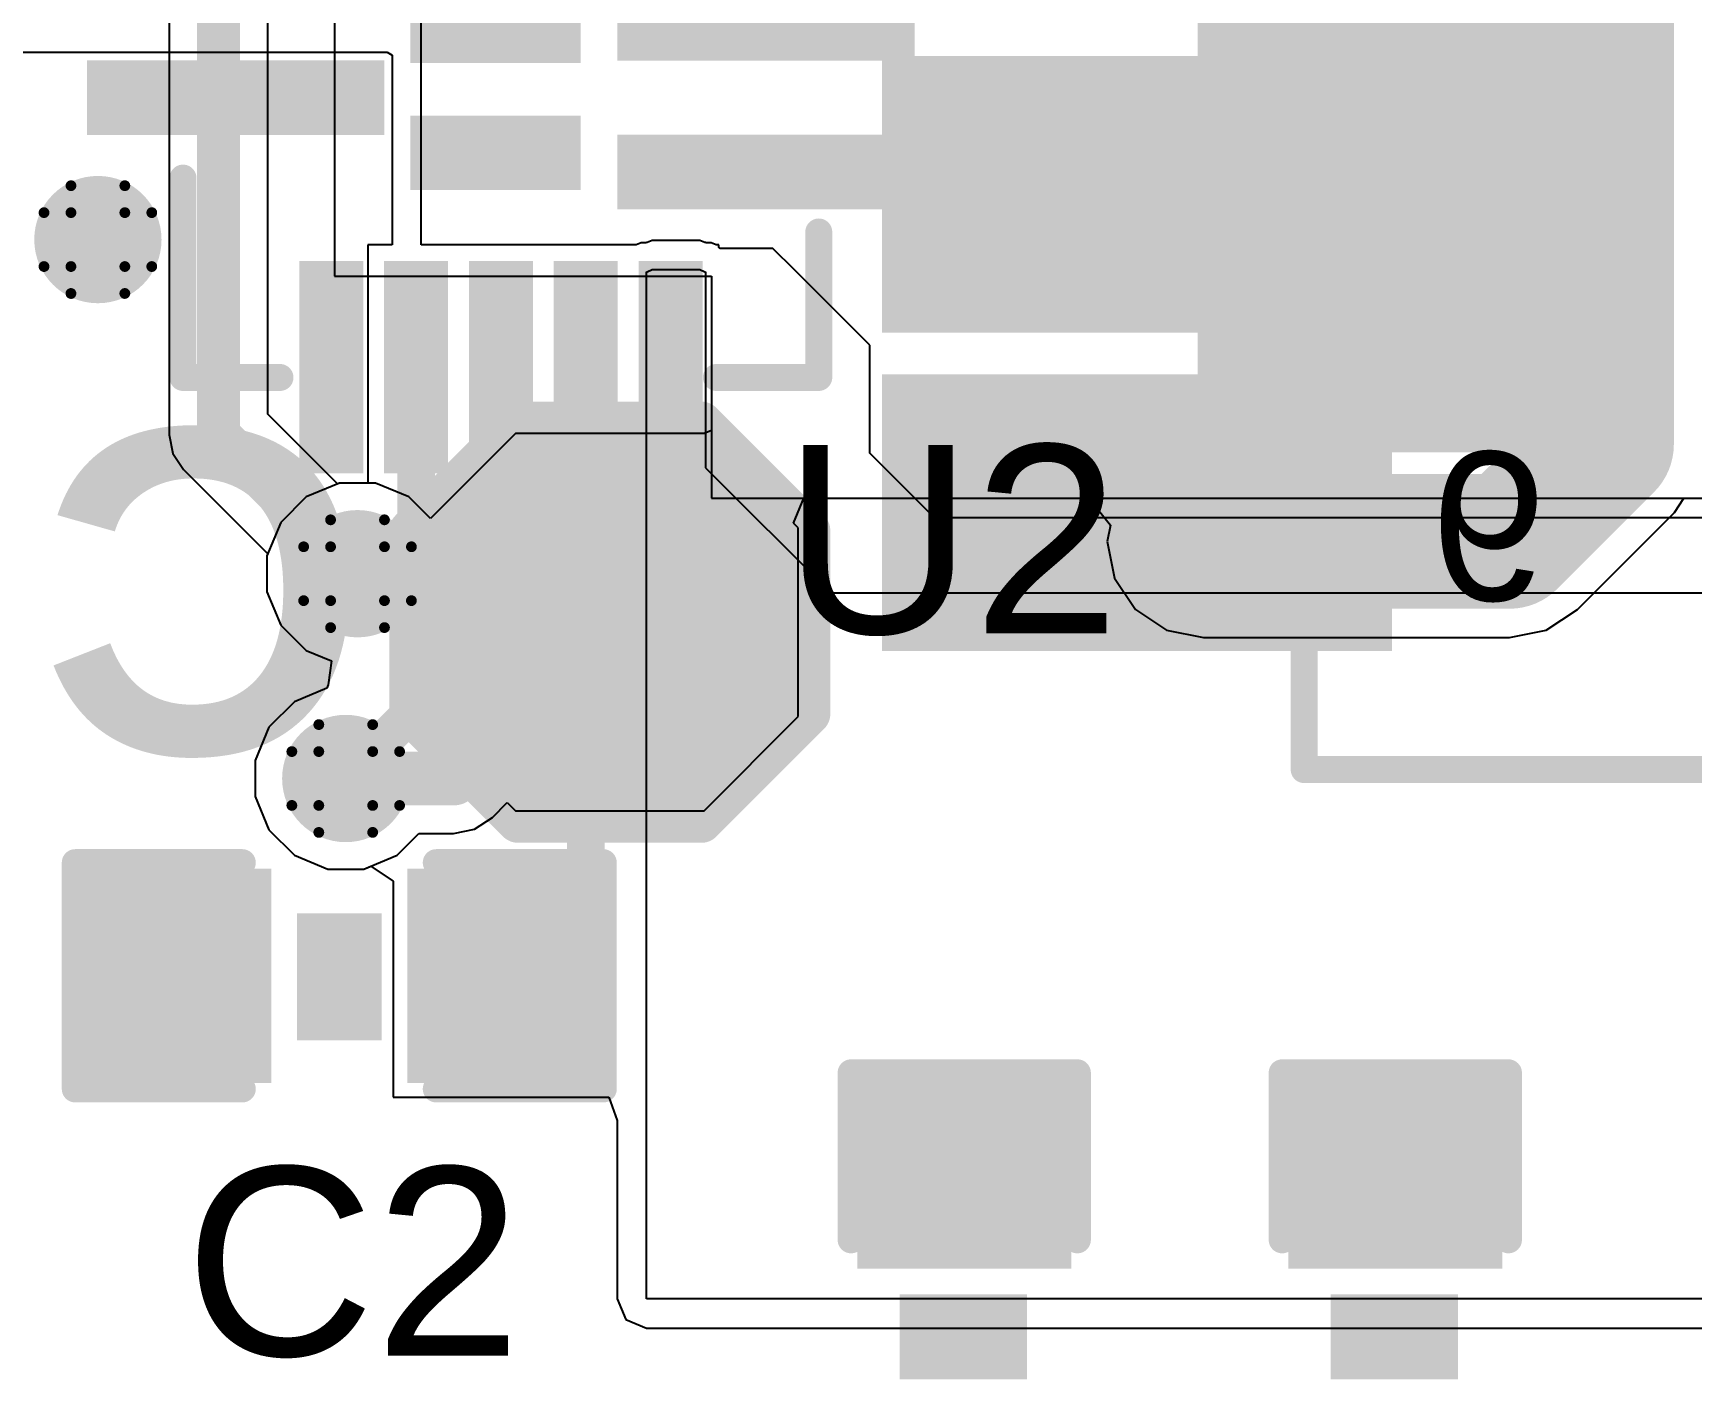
# Model space of a CAD drawing. Header units: inches. Extents: x -25 to 271, y -41 to 15.
# Drawn here: x -5.94 to 1.88, y -20.13 to -13.73 of the extents above; entities that cross this region are included whole.
import ezdxf

# ---------------------------------------------------------------- set-up
doc = ezdxf.new("R2010")
doc.units = ezdxf.units.IN
for name, color, linetype in [('Bottom Layer', 5, 'Continuous'), ('Bottom Overlay', 54, 'Continuous'), ('Bottom Paste', 16, 'Continuous'), ('Bottom Solder', 6, 'Continuous'), ('Drill Drawing', 1, 'Continuous'), ('Top Glue Points', 56, 'Continuous'), ('Top Layer', 1, 'Continuous'), ('Top Overlay', 2, 'Continuous'), ('Top Paste', 8, 'Continuous'), ('Top Solder', 216, 'Continuous'), ('Via Holes', 16, 'Continuous')]:
    doc.layers.add(name, color=color, linetype=linetype)
doc.styles.add('Arial', font='', dxfattribs={"height": 0.2})
doc.styles.add('Arial_Bold', font='', dxfattribs={"height": 0.2})
doc.styles.get('Arial').set_extended_font_data('Arial')
doc.styles.get('Arial_Bold').set_extended_font_data('Arial', bold=True)

# ---------------------------------------------------------------- blocks, each defined once
blk = doc.blocks.new('BL_R8812AF1_B_14')
at = {"layer": 'Bottom Layer'}
for points in [[(12.4000006, -2.10000215), (14.60000128, -2.10000215), (14.60000128, -3.20000249), (12.4000006, -3.20000249)], [(12.4000006, -3.60000169), (14.60000128, -3.60000169), (14.60000128, -4.700002029999999), (12.4000006, -4.700002029999999)]]:
    blk.add_hatch(color=5, dxfattribs=at).paths.add_polyline_path(points)
at = {"layer": 'Bottom Paste'}
for points in [[(12.4000006, -2.10000215), (14.60000128, -2.10000215), (14.60000128, -3.20000249), (12.4000006, -3.20000249)], [(12.4000006, -3.60000169), (14.60000128, -3.60000169), (14.60000128, -4.700002029999999), (12.4000006, -4.700002029999999)]]:
    blk.add_hatch(color=16, dxfattribs=at).paths.add_polyline_path(points)
at = {"layer": 'Bottom Solder'}
for points in [[(12.2984006, -1.99840215), (14.70160128, -1.99840215), (14.70160128, -3.30160249), (12.2984006, -3.30160249)], [(12.2984006, -3.49840169), (14.70160128, -3.49840169), (14.70160128, -4.80160203), (12.2984006, -4.80160203)]]:
    blk.add_hatch(color=6, dxfattribs=at).paths.add_polyline_path(points)
at = {"layer": 'Bottom Overlay', "style": 'Arial', "text_generation_flag": 2}
blk.add_text('9', height=0.7000011399999999, rotation=180, dxfattribs=at).set_placement((11.5698016, -2.2362033))
blk = doc.blocks.new('QFN_16_3X3__RT7291AGQUF_15')
at = {"layer": 'Top Layer'}
for points in [[(-0.0450469, 1.8999327), (-0.0450469, 0.5999353000000001), (-0.2950591, 0.5999353000000001), (-0.2950591, 1.8999327)], [(0.6549771, 1.8999327), (0.6549771, 0.5999353000000001), (0.4049649, 0.5999353000000001), (0.4049649, 1.8999327)], [(-1.8999581, 0.9000998), (-0.9999599, 0.9000998), (-0.9999599, 0.7001002), (-1.8999581, 0.7001002)], [(1.8999581, 0.7001002), (0.9999599, 0.7001002), (0.9999599, 0.9000998), (1.8999581, 0.9000998)], [(-1.8999581, 0.5000498), (-0.9999599, 0.5000498), (-0.9999599, 0.3000502), (-1.8999581, 0.3000502)], [(1.8999581, 0.3000502), (0.9999599, 0.3000501999999999), (0.9999599, 0.5000497999999999), (1.8999581, 0.5000498000000001)], [(-0.2851530999999999, -0.375412), (-0.2851531, 0.324612), (-0.0351409000000001, 0.324612), (-0.0351408999999999, -0.375412)], [(0.3147949, -0.375412), (0.3147948999999999, 0.324612), (0.5648070999999999, 0.324612), (0.5648071, -0.375412)], [(-1.8999581, 0.0999998), (-0.9999599, 0.0999998), (-0.9999599, -0.0999998), (-1.8999581, -0.0999998)], [(1.8999581, -0.0999997999999999), (0.9999599, -0.0999998000000001), (0.9999599, 0.0999997999999999), (1.8999581, 0.0999998000000001)], [(-1.8999581, -0.3000502), (-0.9999599, -0.3000502), (-0.9999599, -0.5000498), (-1.8999581, -0.5000498)], [(1.8999581, -0.5000497999999999), (0.9999599, -0.5000498000000001), (0.9999599, -0.3000502), (1.8999581, -0.3000501999999999)], [(-0.6450710999999999, -1.8999327), (-0.6450711000000001, -0.5999353000000001), (-0.3950589000000002, -0.5999353000000001), (-0.3950588999999998, -1.8999327)], [(0.0549529000000001, -1.8999327), (0.0549528999999999, -0.5999353000000001), (0.3049650999999999, -0.5999353000000001), (0.3049651000000001, -1.8999327)], [(-1.8999581, -0.6998462), (-0.9999599, -0.6998462), (-0.9999599, -0.8998457999999999), (-1.8999581, -0.8998457999999999)], [(1.8999581, -0.8998457999999999), (0.9999599, -0.8998457999999999), (0.9999599, -0.6998462), (1.8999581, -0.6998462)]]:
    blk.add_hatch(color=1, dxfattribs=at).paths.add_polyline_path(points)
at = {"layer": 'Top Paste'}
for points in [[(-0.0450469, 1.8999327), (-0.0450469, 0.5999353000000001), (-0.2950591, 0.5999353000000001), (-0.2950591, 1.8999327)], [(0.6549771, 1.8999327), (0.6549771, 0.5999353000000001), (0.4049649, 0.5999353000000001), (0.4049649, 1.8999327)], [(-1.8999581, 0.9000998), (-0.9999599, 0.9000998), (-0.9999599, 0.7001002), (-1.8999581, 0.7001002)], [(1.8999581, 0.7001002), (0.9999599, 0.7001002), (0.9999599, 0.9000998), (1.8999581, 0.9000998)], [(-1.8999581, 0.5000498), (-0.9999599, 0.5000498), (-0.9999599, 0.3000502), (-1.8999581, 0.3000502)], [(1.8999581, 0.3000502), (0.9999599, 0.3000501999999999), (0.9999599, 0.5000497999999999), (1.8999581, 0.5000498000000001)], [(-0.2851530999999999, -0.375412), (-0.2851531, 0.324612), (-0.0351409000000001, 0.324612), (-0.0351408999999999, -0.375412)], [(0.3147949, -0.375412), (0.3147948999999999, 0.324612), (0.5648070999999999, 0.324612), (0.5648071, -0.375412)], [(-1.8999581, 0.0999998), (-0.9999599, 0.0999998), (-0.9999599, -0.0999998), (-1.8999581, -0.0999998)], [(1.8999581, -0.0999997999999999), (0.9999599, -0.0999998000000001), (0.9999599, 0.0999997999999999), (1.8999581, 0.0999998000000001)], [(-1.8999581, -0.3000502), (-0.9999599, -0.3000502), (-0.9999599, -0.5000498), (-1.8999581, -0.5000498)], [(1.8999581, -0.5000497999999999), (0.9999599, -0.5000498000000001), (0.9999599, -0.3000502), (1.8999581, -0.3000501999999999)], [(-0.6450710999999999, -1.8999327), (-0.6450711000000001, -0.5999353000000001), (-0.3950589000000002, -0.5999353000000001), (-0.3950588999999998, -1.8999327)], [(0.0549529000000001, -1.8999327), (0.0549528999999999, -0.5999353000000001), (0.3049650999999999, -0.5999353000000001), (0.3049651000000001, -1.8999327)], [(-1.8999581, -0.6998462), (-0.9999599, -0.6998462), (-0.9999599, -0.8998457999999999), (-1.8999581, -0.8998457999999999)], [(1.8999581, -0.8998457999999999), (0.9999599, -0.8998457999999999), (0.9999599, -0.6998462), (1.8999581, -0.6998462)]]:
    blk.add_hatch(color=8, dxfattribs=at).paths.add_polyline_path(points)
at = {"layer": 'Top Solder'}
for points in [[(0.0057531, 1.9507327), (0.0057531, 0.5491353), (-0.3458591, 0.5491353), (-0.3458591, 1.9507327)], [(0.7057770999999999, 1.9507327), (0.7057770999999999, 0.5491353), (0.3541648999999999, 0.5491353), (0.3541648999999999, 1.9507327)], [(-1.9507581, 0.9508997999999999), (-0.9491599, 0.9508997999999999), (-0.9491599, 0.6493001999999999), (-1.9507581, 0.6493001999999999)], [(1.9507581, 0.6493002), (0.9491599, 0.6493001999999999), (0.9491599, 0.9508997999999999), (1.9507581, 0.9508997999999999)], [(-1.9507581, 0.5508498000000001), (-0.9491599, 0.5508498000000001), (-0.9491599, 0.2492502), (-1.9507581, 0.2492502)], [(1.9507581, 0.2492502), (0.9491599, 0.2492501999999999), (0.9491599, 0.5508498), (1.9507581, 0.5508498000000001)], [(-0.3359530999999999, -0.426212), (-0.3359531000000001, 0.375412), (0.0156590999999999, 0.375412), (0.0156591000000001, -0.426212)], [(0.2639949000000001, -0.426212), (0.2639948999999999, 0.375412), (0.6156070999999999, 0.375412), (0.6156071000000001, -0.426212)], [(-1.9507581, 0.1507998), (-0.9491599, 0.1507998), (-0.9491599, -0.1507998), (-1.9507581, -0.1507998)], [(1.9507581, -0.1507997999999999), (0.9491599, -0.1507998), (0.9491599, 0.1507997999999999), (1.9507581, 0.1507998)], [(-1.9507581, -0.2492502), (-0.9491599, -0.2492502), (-0.9491599, -0.5508498000000001), (-1.9507581, -0.5508498000000001)], [(1.9507581, -0.5508498), (0.9491599, -0.5508498000000001), (0.9491599, -0.2492502), (1.9507581, -0.2492501999999999)], [(-0.6958710999999999, -1.9507327), (-0.6958711000000001, -0.5491353), (-0.3442589000000001, -0.5491353), (-0.3442588999999998, -1.9507327)], [(0.0041529000000001, -1.9507327), (0.0041528999999999, -0.5491353), (0.3557650999999998, -0.5491353), (0.3557651000000001, -1.9507327)], [(-1.9507581, -0.6490461999999999), (-0.9491599, -0.6490461999999999), (-0.9491599, -0.9506458), (-1.9507581, -0.9506458)], [(1.9507581, -0.9506458), (0.9491599, -0.9506458), (0.9491599, -0.6490462), (1.9507581, -0.6490461999999999)]]:
    blk.add_hatch(color=216, dxfattribs=at).paths.add_polyline_path(points)
at = {"layer": 'Top Overlay', "const_width": 0.127}
for points in [[(-1.498727, 1.0414), (-1.498727, 1.4986)], [(-0.533527, 1.4986), (-1.498727, 1.4986)], [(1.498473, 1.4986), (0.812673, 1.4986)], [(1.498473, 1.016), (1.498473, 1.4986)], [(-1.498727, -1.4732), (-1.498727, -1.0414)], [(1.498473, -1.4986), (1.498473, -1.0414)], [(-1.473327, -1.4986), (-1.498727, -1.4732)], [(-0.8383269999999999, -1.4986), (-1.473327, -1.4986)], [(1.498473, -1.4986), (0.558673, -1.4986)]]:
    blk.add_lwpolyline(points, dxfattribs=at)
at = {"layer": 'Top Overlay'}
for points, const_width in [([(-1.530477, 1.4986, 1), (-1.466977, 1.4986, 1)], 0.0635), ([(-1.530477, 1.4986, 1), (-1.466977, 1.4986, 1)], 0.0635), ([(-0.565277, 1.4986, 1), (-0.501777, 1.4986, 1)], 0.0635), ([(0.780923, 1.4986, 1), (0.8444229999999999, 1.4986, 1)], 0.0635), ([(1.466723, 1.4986, 1), (1.530223, 1.4986, 1)], 0.0635), ([(1.466723, 1.4986, 1), (1.530223, 1.4986, 1)], 0.0635), ([(-1.530477, 1.0414, 1), (-1.466977, 1.0414, 1)], 0.0635), ([(1.466723, 1.016, 1), (1.530223, 1.016, 1)], 0.0635), ([(-1.530477, -1.0414, 1), (-1.466977, -1.0414, 1)], 0.0635), ([(1.466723, -1.0414, 1), (1.530223, -1.0414, 1)], 0.0635), ([(-1.530477, -1.4732, 1), (-1.466977, -1.4732, 1)], 0.0635), ([(-1.530477, -1.4732, 1), (-1.466977, -1.4732, 1)], 0.0635), ([(-1.505077, -1.4986, 1), (-1.441577, -1.4986, 1)], 0.0635), ([(-1.505077, -1.4986, 1), (-1.441577, -1.4986, 1)], 0.0635), ([(-0.870077, -1.4986, 1), (-0.8065769999999999, -1.4986, 1)], 0.0635), ([(0.5269229999999999, -1.4986, 1), (0.5904229999999999, -1.4986, 1)], 0.0635), ([(1.466723, -1.4986, 1), (1.530223, -1.4986, 1)], 0.0635), ([(1.466723, -1.4986, 1), (1.530223, -1.4986, 1)], 0.0635), ([(-0.86696296, -1.7729327, 1), (-0.98055684, -1.7729327, 1)], 0.254), ([(-1.04405684, -1.7729327, 1), (-0.91705684, -1.7729327, 1)], 0.127), ([(-0.9304629600000001, -1.7729327, 1), (-0.80346296, -1.7729327, 1)], 0.127)]:
    blk.add_lwpolyline(points, format="xyb", close=True, dxfattribs=dict(at, const_width=const_width))
blk = doc.blocks.new('HA72L_06301R5LFTR_16')
at = {"layer": 'Top Layer'}
blk.add_hatch(color=1, dxfattribs=at).paths.add_polyline_path([(-3.69999768, 1.75000031), (-1.84999884, 1.75000031), (-1.84999884, -1.75000031), (-3.69999768, -1.75000031)])
at = {"layer": 'Top Paste'}
blk.add_hatch(color=8, dxfattribs=at).paths.add_polyline_path([(-3.69999768, 1.75000031), (-1.84999884, 1.75000031), (-1.84999884, -1.75000031), (-3.69999768, -1.75000031)])
at = {"layer": 'Top Solder'}
blk.add_hatch(color=216, dxfattribs=at).paths.add_polyline_path([(-3.80159768, 1.85160031), (-1.74839884, 1.85160031), (-1.74839884, -1.85160031), (-3.80159768, -1.85160031)])
at = {"layer": 'Top Overlay', "const_width": 0.127}
for points in [[(-3.300001019999999, -3.34680052), (-3.300001019999999, -2.08479898)], [(-3.300001019999999, -3.34680052), (3.30000356, -3.34680052)]]:
    blk.add_lwpolyline(points, dxfattribs=at)
at = {"layer": 'Top Overlay', "const_width": 0.0635}
for points in [[(-3.33175102, -2.08479898, 1), (-3.26825102, -2.08479898, 1)], [(-3.33175102, -3.34680052, 1), (-3.26825102, -3.34680052, 1)], [(-3.33175102, -3.34680052, 1), (-3.26825102, -3.34680052, 1)]]:
    blk.add_lwpolyline(points, format="xyb", close=True, dxfattribs=at)
blk = doc.blocks.new('CAP_0603_23')
at = {"layer": 'Top Layer'}
for points in [[(-0.3809999999999999, 0.4445), (-0.3810000000000001, -0.4445), (-1.143, -0.4445), (-1.143, 0.4445)], [(1.143, 0.4445), (1.143, -0.4445), (0.3809999999999999, -0.4445), (0.3810000000000001, 0.4445)]]:
    blk.add_hatch(color=1, dxfattribs=at).paths.add_polyline_path(points)
at = {"layer": 'Top Paste'}
for points in [[(-0.3809999999999999, 0.4445), (-0.3810000000000001, -0.4445), (-1.143, -0.4445), (-1.143, 0.4445)], [(1.143, 0.4445), (1.143, -0.4445), (0.3809999999999999, -0.4445), (0.3810000000000001, 0.4445)]]:
    blk.add_hatch(color=8, dxfattribs=at).paths.add_polyline_path(points)
at = {"layer": 'Top Solder'}
for points in [[(-0.3210001199999999, 0.5044998799999999), (-0.3210001200000001, -0.50449988), (-1.20299988, -0.5044998799999999), (-1.20299988, 0.50449988)], [(1.20299988, 0.5044998799999999), (1.20299988, -0.50449988), (0.3210001199999999, -0.5044998799999999), (0.3210001200000001, 0.50449988)]]:
    blk.add_hatch(color=216, dxfattribs=at).paths.add_polyline_path(points)
at = {"layer": 'Top Overlay', "const_width": 0.127}
for points in [[(-1.2446, 0.5334), (-0.4571999999999999, 0.5334)], [(-1.2446, -0.5334), (-1.2446, 0.5334)], [(0.4571999999999999, 0.5334), (1.2446, 0.5334)], [(1.2446, -0.5334), (1.2446, 0.5334)], [(-1.2446, -0.5334), (-0.4571999999999999, -0.5334)], [(0.4571999999999999, -0.5334), (1.2446, -0.5334)]]:
    blk.add_lwpolyline(points, dxfattribs=at)
at = {"layer": 'Top Overlay', "const_width": 0.0635}
for points in [[(-1.27635, 0.5334, 1), (-1.21285, 0.5334, 1)], [(-1.27635, 0.5334, 1), (-1.21285, 0.5334, 1)], [(-0.4889499999999999, 0.5334, 1), (-0.42545, 0.5334, 1)], [(0.42545, 0.5334, 1), (0.4889499999999999, 0.5334, 1)], [(1.21285, 0.5334, 1), (1.27635, 0.5334, 1)], [(1.21285, 0.5334, 1), (1.27635, 0.5334, 1)], [(-1.27635, -0.5334, 1), (-1.21285, -0.5334, 1)], [(-1.27635, -0.5334, 1), (-1.21285, -0.5334, 1)], [(-0.4889499999999999, -0.5334, 1), (-0.42545, -0.5334, 1)], [(0.42545, -0.5334, 1), (0.4889499999999999, -0.5334, 1)], [(1.21285, -0.5334, 1), (1.27635, -0.5334, 1)], [(1.21285, -0.5334, 1), (1.27635, -0.5334, 1)]]:
    blk.add_lwpolyline(points, format="xyb", close=True, dxfattribs=at)
blk = doc.blocks.new('CAP_0603_31')
at = {"layer": 'Top Layer'}
for points in [[(-0.3809999999999999, 0.4445), (-0.3809999999999999, -0.4445), (-1.143, -0.4445), (-1.143, 0.4445)], [(1.143, 0.4445), (1.143, -0.4445), (0.3809999999999999, -0.4445), (0.3809999999999999, 0.4445)]]:
    blk.add_hatch(color=1, dxfattribs=at).paths.add_polyline_path(points)
at = {"layer": 'Top Paste'}
for points in [[(-0.3809999999999999, 0.4445), (-0.3809999999999999, -0.4445), (-1.143, -0.4445), (-1.143, 0.4445)], [(1.143, 0.4445), (1.143, -0.4445), (0.3809999999999999, -0.4445), (0.3809999999999999, 0.4445)]]:
    blk.add_hatch(color=8, dxfattribs=at).paths.add_polyline_path(points)
at = {"layer": 'Top Solder'}
for points in [[(-0.3210001199999999, 0.50449988), (-0.3210001199999999, -0.50449988), (-1.20299988, -0.50449988), (-1.20299988, 0.50449988)], [(1.20299988, 0.50449988), (1.20299988, -0.50449988), (0.3210001199999999, -0.50449988), (0.3210001199999999, 0.50449988)]]:
    blk.add_hatch(color=216, dxfattribs=at).paths.add_polyline_path(points)
at = {"layer": 'Top Overlay', "const_width": 0.127}
for points in [[(-1.2446, 0.5334), (-0.4571999999999999, 0.5334)], [(-1.2446, 0.5334), (-1.2446, -0.5334)], [(0.4571999999999999, 0.5334), (1.2446, 0.5334)], [(1.2446, 0.5334), (1.2446, -0.5334)], [(-1.2446, -0.5334), (-0.4571999999999999, -0.5334)], [(0.4571999999999999, -0.5334), (1.2446, -0.5334)]]:
    blk.add_lwpolyline(points, dxfattribs=at)
at = {"layer": 'Top Overlay', "const_width": 0.0635}
for points in [[(-1.27635, 0.5334, 1), (-1.21285, 0.5334, 1)], [(-1.27635, 0.5334, 1), (-1.21285, 0.5334, 1)], [(-0.4889499999999999, 0.5334, 1), (-0.42545, 0.5334, 1)], [(0.42545, 0.5334, 1), (0.4889499999999999, 0.5334, 1)], [(1.21285, 0.5334, 1), (1.27635, 0.5334, 1)], [(1.21285, 0.5334, 1), (1.27635, 0.5334, 1)], [(-1.27635, -0.5334, 1), (-1.21285, -0.5334, 1)], [(-1.27635, -0.5334, 1), (-1.21285, -0.5334, 1)], [(-0.4889499999999999, -0.5334, 1), (-0.42545, -0.5334, 1)], [(0.42545, -0.5334, 1), (0.4889499999999999, -0.5334, 1)], [(1.21285, -0.5334, 1), (1.27635, -0.5334, 1)], [(1.21285, -0.5334, 1), (1.27635, -0.5334, 1)]]:
    blk.add_lwpolyline(points, format="xyb", close=True, dxfattribs=at)
blk = doc.blocks.new('CAP_0603_32')
at = {"layer": 'Top Layer'}
for points in [[(-0.3809999999999999, 0.4445), (-0.3809999999999999, -0.4445), (-1.143, -0.4445), (-1.143, 0.4445)], [(1.143, 0.4445), (1.143, -0.4445), (0.3809999999999999, -0.4445), (0.3809999999999999, 0.4445)]]:
    blk.add_hatch(color=1, dxfattribs=at).paths.add_polyline_path(points)
at = {"layer": 'Top Paste'}
for points in [[(-0.3809999999999999, 0.4445), (-0.3809999999999999, -0.4445), (-1.143, -0.4445), (-1.143, 0.4445)], [(1.143, 0.4445), (1.143, -0.4445), (0.3809999999999999, -0.4445), (0.3809999999999999, 0.4445)]]:
    blk.add_hatch(color=8, dxfattribs=at).paths.add_polyline_path(points)
at = {"layer": 'Top Solder'}
for points in [[(-0.3210001199999999, 0.50449988), (-0.3210001199999999, -0.50449988), (-1.20299988, -0.50449988), (-1.20299988, 0.50449988)], [(1.20299988, 0.50449988), (1.20299988, -0.50449988), (0.3210001199999999, -0.50449988), (0.3210001199999999, 0.50449988)]]:
    blk.add_hatch(color=216, dxfattribs=at).paths.add_polyline_path(points)
at = {"layer": 'Top Overlay', "const_width": 0.127}
for points in [[(-1.2446, 0.5334), (-0.4571999999999999, 0.5334)], [(-1.2446, 0.5334), (-1.2446, -0.5334)], [(0.4571999999999999, 0.5334), (1.2446, 0.5334)], [(1.2446, 0.5334), (1.2446, -0.5334)], [(-1.2446, -0.5334), (-0.4571999999999999, -0.5334)], [(0.4571999999999999, -0.5334), (1.2446, -0.5334)]]:
    blk.add_lwpolyline(points, dxfattribs=at)
at = {"layer": 'Top Overlay', "const_width": 0.0635}
for points in [[(-1.27635, 0.5334, 1), (-1.21285, 0.5334, 1)], [(-1.27635, 0.5334, 1), (-1.21285, 0.5334, 1)], [(-0.4889499999999999, 0.5334, 1), (-0.42545, 0.5334, 1)], [(0.42545, 0.5334, 1), (0.4889499999999999, 0.5334, 1)], [(1.21285, 0.5334, 1), (1.27635, 0.5334, 1)], [(1.21285, 0.5334, 1), (1.27635, 0.5334, 1)], [(-1.27635, -0.5334, 1), (-1.21285, -0.5334, 1)], [(-1.27635, -0.5334, 1), (-1.21285, -0.5334, 1)], [(-0.4889499999999999, -0.5334, 1), (-0.42545, -0.5334, 1)], [(0.42545, -0.5334, 1), (0.4889499999999999, -0.5334, 1)], [(1.21285, -0.5334, 1), (1.27635, -0.5334, 1)], [(1.21285, -0.5334, 1), (1.27635, -0.5334, 1)]]:
    blk.add_lwpolyline(points, format="xyb", close=True, dxfattribs=at)
blk = doc.blocks.new('TEST_POINT_B_71')
at = {"layer": 'Bottom Layer'}
blk.add_hatch(color=5, dxfattribs=at).paths.add_polyline_path([(0.3809999999999999, 0.7619999999999999), (-0.3809999999999999, 0.7619999999999999), (-0.7619999999999999, 0.3809999999999999), (-0.7619999999999999, -0.3809999999999999), (-0.3809999999999999, -0.7619999999999999), (0.3809999999999999, -0.7619999999999999), (0.7619999999999999, -0.3809999999999999), (0.7619999999999999, 0.3809999999999999)])
at = {"layer": 'Bottom Paste'}
blk.add_hatch(color=16, dxfattribs=at).paths.add_polyline_path([(0.3809999999999999, 0.7619999999999999), (-0.3809999999999999, 0.7619999999999999), (-0.7619999999999999, 0.3809999999999999), (-0.7619999999999999, -0.3809999999999999), (-0.3809999999999999, -0.7619999999999999), (0.3809999999999999, -0.7619999999999999), (0.7619999999999999, -0.3809999999999999), (0.7619999999999999, 0.3809999999999999)])
at = {"layer": 'Bottom Solder'}
blk.add_hatch(color=6, dxfattribs=at).paths.add_polyline_path([(0.4318, 0.8636), (-0.4318, 0.8636), (-0.8636, 0.4318), (-0.8636, -0.4318), (-0.4318, -0.8636), (0.4318, -0.8636), (0.8636, -0.4318), (0.8636, 0.4318)])
at = {"layer": 'Bottom Overlay', "const_width": 0.1999996}
for points in [[(-0.4318, 0.9397999999999999), (-0.9397999999999999, 0.4318)], [(0.4318, 0.9397999999999999), (-0.4318, 0.9397999999999999)], [(0.9397999999999999, 0.4318), (0.4318, 0.9397999999999999)], [(-0.9397999999999999, 0.4318), (-0.9397999999999999, -0.4318)], [(0.9397999999999999, 0.4318), (0.9397999999999999, -0.4318)], [(-0.4318, -0.9397999999999999), (-0.9397999999999999, -0.4318)], [(0.9397999999999999, -0.4318), (0.4318, -0.9397999999999999)], [(0.4318, -0.9397999999999999), (-0.4318, -0.9397999999999999)]]:
    blk.add_lwpolyline(points, dxfattribs=at)
at = {"layer": 'Bottom Overlay', "const_width": 0.0999998}
for points in [[(-0.4817998999999999, 0.9397999999999999, 1), (-0.3818001, 0.9397999999999999, 1)], [(-0.4817998999999999, 0.9397999999999999, 1), (-0.3818001, 0.9397999999999999, 1)], [(0.3818001, 0.9397999999999999, 1), (0.4817998999999999, 0.9397999999999999, 1)], [(0.3818001, 0.9397999999999999, 1), (0.4817998999999999, 0.9397999999999999, 1)], [(-0.9897999000000001, 0.4318, 1), (-0.8898001, 0.4318, 1)], [(-0.9897999000000001, 0.4318, 1), (-0.8898001, 0.4318, 1)], [(0.8898001, 0.4318, 1), (0.9897999000000001, 0.4318, 1)], [(0.8898001, 0.4318, 1), (0.9897999000000001, 0.4318, 1)], [(-0.9897999000000001, -0.4318, 1), (-0.8898001, -0.4318, 1)], [(-0.9897999000000001, -0.4318, 1), (-0.8898001, -0.4318, 1)], [(0.8898001, -0.4318, 1), (0.9897999000000001, -0.4318, 1)], [(0.8898001, -0.4318, 1), (0.9897999000000001, -0.4318, 1)], [(-0.4817998999999999, -0.9397999999999999, 1), (-0.3818001, -0.9397999999999999, 1)], [(-0.4817998999999999, -0.9397999999999999, 1), (-0.3818001, -0.9397999999999999, 1)], [(0.3818001, -0.9397999999999999, 1), (0.4817998999999999, -0.9397999999999999, 1)], [(0.3818001, -0.9397999999999999, 1), (0.4817998999999999, -0.9397999999999999, 1)]]:
    blk.add_lwpolyline(points, format="xyb", close=True, dxfattribs=at)

msp = doc.modelspace()

# ---------------------------------------------------------------- hatches: boundary and pattern name
at = {"layer": 'Bottom Layer'}
h = msp.add_hatch(color=5, dxfattribs=at)
edge = h.paths.add_edge_path()
edge.add_arc((-5.6388, -14.7066), 0.2999994, 0, 360)
h = msp.add_hatch(color=5, dxfattribs=at)
edge = h.paths.add_edge_path()
edge.add_arc((-4.4147994, -16.2814), 0.2999994, 0, 360)
h = msp.add_hatch(color=5, dxfattribs=at)
edge = h.paths.add_edge_path()
edge.add_arc((-4.4704, -17.2466), 0.2999994, 0, 360)
at = {"layer": 'Top Glue Points'}
for points in [[(-4.300982, -17.881346), (-4.700778, -17.881346), (-4.700778, -18.481294), (-4.300982, -18.481294)], [(-1.2594082, -20.078192), (-1.2594082, -19.678396), (-1.8593562, -19.678396), (-1.8593562, -20.078192)], [(0.7726679999999999, -20.078192), (0.7726679999999999, -19.678396), (0.17272, -19.678396), (0.17272, -20.078192)]]:
    msp.add_hatch(color=56, dxfattribs=at).paths.add_polyline_path(points)
at = {"layer": 'Top Layer'}
h = msp.add_hatch(color=1, dxfattribs=at)
edge = h.paths.add_edge_path()
edge.add_arc((-5.6388, -14.7066), 0.2999994, 0, 360)
h = msp.add_hatch(color=1, dxfattribs=at)
edge = h.paths.add_edge_path()
edge.add_arc((-4.4147994, -16.2814), 0.2999994, 0, 360)
h = msp.add_hatch(color=1, dxfattribs=at)
edge = h.paths.add_edge_path()
edge.add_arc((-4.4704, -17.2466), 0.2999994, 0, 360)
at = {"layer": 'Via Holes'}
h = msp.add_hatch(color=7, dxfattribs=at)
edge = h.paths.add_edge_path()
edge.add_arc((-5.6388, -14.7066), 0.1499997, 0, 360)
h = msp.add_hatch(color=7, dxfattribs=at)
edge = h.paths.add_edge_path()
edge.add_arc((-4.4147994, -16.2814), 0.1499997, 0, 360)
h = msp.add_hatch(color=7, dxfattribs=at)
edge = h.paths.add_edge_path()
edge.add_arc((-4.4704, -17.2466), 0.1499997, 0, 360)

# ---------------------------------------------------------------- linework, layer by layer
at = {"layer": 'Bottom Layer'}
for p, q in [((-5.30317202, -10.906633), (-5.30317202, -15.6261054)), ((-4.83701598, -15.52956254), (-4.83701598, -10.906633)), ((-4.524113379999999, -12.97395424), (-4.524113379999999, -14.87895424)), ((-4.524113379999999, -12.97395424), (-4.524113379999999, -14.87895424)), ((-4.524113379999999, -14.87895424), (-2.74611338, -14.87895424)), ((-4.524113379999999, -14.87895424), (-2.74611338, -14.87895424)), ((-2.74611338, -14.87895424), (-2.74611338, -15.9258)), ((-2.74611338, -14.87895424), (-2.74611338, -15.60642294)), ((-4.50853302, -15.8580455), (-4.83701598, -15.52956254)), ((-5.30317202, -15.6261054), (-5.285430119999999, -15.71530004)), ((-3.6703, -15.621), (-4.070817359999999, -16.02151736)), ((-2.78130254, -15.621), (-3.6703, -15.621)), ((-2.74611338, -15.60642294), (-2.78130254, -15.621)), ((-5.285430119999999, -15.71530004), (-5.234904439999999, -15.79091584)), ((-5.234904439999999, -15.79091584), (-4.8381539, -16.18766638)), ((-4.49973446, -15.8544006), (-4.50853302, -15.8580455)), ((-4.32986434, -15.8544006), (-4.49973446, -15.8544006)), ((-4.17292536, -15.91940936), (-4.32986434, -15.8544006)), ((-4.070817359999999, -16.02151736), (-4.17292536, -15.91940936)), ((-2.74611338, -15.9258), (4.495799999999999, -15.9258)), ((-2.35916724, -16.04313276), (-2.31056434, -15.9258)), ((-2.31056434, -15.9258), (-0.9672345399999999, -15.9258)), ((-0.9672345399999999, -15.9258), (-0.8653500599999999, -16.05280254)), ((1.79366672, -15.99226672), (1.83807862, -15.9258)), ((1.83807862, -15.9258), (4.495799999999999, -15.9258)), ((1.33646672, -16.44946672), (1.7936591, -15.9922718)), ((1.7936591, -15.9922718), (1.79366672, -15.99226672)), ((-2.3368, -16.0655), (-2.35916724, -16.04313276)), ((-2.3368, -16.9545), (-2.3368, -16.0655)), ((-0.8653500599999999, -16.05280254), (-0.8805062399999999, -16.129)), ((-0.8805062399999999, -16.129), (-0.84600796, -16.30243374)), ((-4.8381539, -16.18766638), (-4.8417988, -16.19646494)), ((-4.8417988, -16.19646494), (-4.8417988, -16.36633506)), ((-0.84600796, -16.30243374), (-0.7477658399999999, -16.44946672)), ((-4.8417988, -16.36633506), (-4.77679004, -16.52327404)), ((-0.7477658399999999, -16.44946672), (-0.6007328599999999, -16.54770884)), ((1.18943628, -16.54770884), (1.33646672, -16.44946672)), ((-4.77679004, -16.52327404), (-4.65667344, -16.64339064)), ((-0.6007328599999999, -16.54770884), (-0.4272991199999999, -16.58220712)), ((1.016, -16.58220712), (1.18943628, -16.54770884)), ((-4.65667344, -16.64339064), (-4.5378751, -16.6926006)), ((-0.4272991199999999, -16.58220712), (1.016, -16.58220712)), ((-4.5378751, -16.6926006), (-4.553437679999999, -16.80578046)), ((-4.553437679999999, -16.80578046), (-4.5592365, -16.82121604)), ((-4.71227404, -16.88460936), (-4.83239064, -17.00472596)), ((-4.5592365, -16.82121604), (-4.71227404, -16.88460936)), ((-2.7813, -17.399), (-2.3368, -16.9545)), ((-4.83239064, -17.00472596), (-4.8973994, -17.16166494)), ((-4.8973994, -17.16166494), (-4.8973994, -17.33153506)), ((-4.8973994, -17.33153506), (-4.83239064, -17.48847404)), ((-3.86329936, -17.48586292), (-3.77928124, -17.42972384)), ((-3.77928124, -17.42972384), (-3.7094287, -17.3598713)), ((-3.7094287, -17.3598713), (-3.6703, -17.399)), ((-3.6703, -17.399), (-2.7813, -17.399)), ((-4.83239064, -17.48847404), (-4.71227404, -17.60859064)), ((-4.22852596, -17.60859064), (-4.12551118, -17.50557586)), ((-4.12551118, -17.50557586), (-3.96240508, -17.50557586)), ((-3.96240508, -17.50557586), (-3.86329936, -17.48586292)), ((-4.71227404, -17.60859064), (-4.55533506, -17.6735994)), ((-4.38546494, -17.6735994), (-4.22852596, -17.60859064)), ((-4.55533506, -17.6735994), (-4.38546494, -17.6735994))]:
    msp.add_line(p, q, dxfattribs=at)
for points, const_width in [([(-5.070094, -15.6261054), (-5.070094, -10.55800022)], 0.2032), ([(1.4732, -15.6718), (1.4732, -13.36557398)], 0.635), ([(1.016, -16.129), (1.4732, -15.6718)], 0.635), ([(-5.070094, -15.6261054), (-4.4147994, -16.2814)], 0.2032), ([(-0.4272991199999999, -16.129), (1.016, -16.129)], 0.635), ([(-3.96240508, -17.2466), (-3.22580508, -16.51)], 0.254), ([(-3.22580508, -16.51), (-3.2258, -16.51)], 0.1778), ([(-4.4704, -17.2466), (-3.96240508, -17.2466)], 0.254)]:
    msp.add_lwpolyline(points, dxfattribs=dict(at, const_width=const_width))
for points, const_width in [([(1.31445, -15.6718, 1), (1.63195, -15.6718, 1)], 0.3175), ([(1.31445, -15.6718, 1), (1.63195, -15.6718, 1)], 0.3175), ([(-5.120894, -15.6261054, 1), (-5.019293999999999, -15.6261054, 1)], 0.1016), ([(-5.120894, -15.6261054, 1), (-5.019293999999999, -15.6261054, 1)], 0.1016), ([(-0.58604912, -16.129, 1), (-0.26854912, -16.129, 1)], 0.3175), ([(0.85725, -16.129, 1), (1.17475, -16.129, 1)], 0.3175), ([(0.85725, -16.129, 1), (1.17475, -16.129, 1)], 0.3175), ([(-4.465599399999999, -16.2814, 1), (-4.3639994, -16.2814, 1)], 0.1016), ([(-3.28930508, -16.51, 1), (-3.16230508, -16.51, 1)], 0.127), ([(-3.27025508, -16.51, 1), (-3.18135508, -16.51, 1)], 0.0889), ([(-3.27025, -16.51, 1), (-3.18135, -16.51, 1)], 0.0889), ([(-4.533899999999999, -17.2466, 1), (-4.406899999999999, -17.2466, 1)], 0.127), ([(-4.02590508, -17.2466, 1), (-3.89890508, -17.2466, 1)], 0.127), ([(-4.02590508, -17.2466, 1), (-3.89890508, -17.2466, 1)], 0.127)]:
    msp.add_lwpolyline(points, format="xyb", close=True, dxfattribs=dict(at, const_width=const_width))
at = {"layer": 'Drill Drawing', "const_width": 0.0508}
for points in [[(-5.7658, -14.5796), (-5.7658, -14.4526)], [(-5.7658, -14.4526), (-5.5118, -14.4526)], [(-5.5118, -14.5796), (-5.5118, -14.4526)], [(-5.8928, -14.8336), (-5.8928, -14.5796)], [(-5.8928, -14.5796), (-5.7658, -14.5796)], [(-5.5118, -14.5796), (-5.384799999999999, -14.5796)], [(-5.384799999999999, -14.8336), (-5.384799999999999, -14.5796)], [(-5.8928, -14.8336), (-5.7658, -14.8336)], [(-5.7658, -14.9606), (-5.7658, -14.8336)], [(-5.5118, -14.8336), (-5.384799999999999, -14.8336)], [(-5.5118, -14.9606), (-5.5118, -14.8336)], [(-5.7658, -14.9606), (-5.5118, -14.9606)], [(-4.541799399999999, -16.1544), (-4.541799399999999, -16.0274)], [(-4.541799399999999, -16.0274), (-4.287799399999999, -16.0274)], [(-4.287799399999999, -16.1544), (-4.287799399999999, -16.0274)], [(-4.6687994, -16.4084), (-4.6687994, -16.1544)], [(-4.6687994, -16.1544), (-4.541799399999999, -16.1544)], [(-4.287799399999999, -16.1544), (-4.1607994, -16.1544)], [(-4.1607994, -16.4084), (-4.1607994, -16.1544)], [(-4.6687994, -16.4084), (-4.541799399999999, -16.4084)], [(-4.541799399999999, -16.5354), (-4.541799399999999, -16.4084)], [(-4.287799399999999, -16.4084), (-4.1607994, -16.4084)], [(-4.287799399999999, -16.5354), (-4.287799399999999, -16.4084)], [(-4.541799399999999, -16.5354), (-4.287799399999999, -16.5354)], [(-4.597399999999999, -17.1196), (-4.597399999999999, -16.9926)], [(-4.597399999999999, -16.9926), (-4.3434, -16.9926)], [(-4.3434, -17.1196), (-4.3434, -16.9926)], [(-4.724399999999999, -17.3736), (-4.724399999999999, -17.1196)], [(-4.724399999999999, -17.1196), (-4.597399999999999, -17.1196)], [(-4.3434, -17.1196), (-4.2164, -17.1196)], [(-4.2164, -17.3736), (-4.2164, -17.1196)], [(-4.724399999999999, -17.3736), (-4.597399999999999, -17.3736)], [(-4.597399999999999, -17.5006), (-4.597399999999999, -17.3736)], [(-4.3434, -17.3736), (-4.2164, -17.3736)], [(-4.3434, -17.5006), (-4.3434, -17.3736)], [(-4.597399999999999, -17.5006), (-4.3434, -17.5006)]]:
    msp.add_lwpolyline(points, dxfattribs=at)
at = {"layer": 'Drill Drawing', "const_width": 0.0254}
for points in [[(-5.7785, -14.4526, 1), (-5.7531, -14.4526, 1)], [(-5.7785, -14.4526, 1), (-5.7531, -14.4526, 1)], [(-5.5245, -14.4526, 1), (-5.499099999999999, -14.4526, 1)], [(-5.5245, -14.4526, 1), (-5.499099999999999, -14.4526, 1)], [(-5.9055, -14.5796, 1), (-5.8801, -14.5796, 1)], [(-5.9055, -14.5796, 1), (-5.8801, -14.5796, 1)], [(-5.7785, -14.5796, 1), (-5.7531, -14.5796, 1)], [(-5.7785, -14.5796, 1), (-5.7531, -14.5796, 1)], [(-5.5245, -14.5796, 1), (-5.499099999999999, -14.5796, 1)], [(-5.5245, -14.5796, 1), (-5.499099999999999, -14.5796, 1)], [(-5.3975, -14.5796, 1), (-5.3721, -14.5796, 1)], [(-5.3975, -14.5796, 1), (-5.3721, -14.5796, 1)], [(-5.9055, -14.8336, 1), (-5.8801, -14.8336, 1)], [(-5.9055, -14.8336, 1), (-5.8801, -14.8336, 1)], [(-5.7785, -14.8336, 1), (-5.7531, -14.8336, 1)], [(-5.7785, -14.8336, 1), (-5.7531, -14.8336, 1)], [(-5.5245, -14.8336, 1), (-5.499099999999999, -14.8336, 1)], [(-5.5245, -14.8336, 1), (-5.499099999999999, -14.8336, 1)], [(-5.3975, -14.8336, 1), (-5.3721, -14.8336, 1)], [(-5.3975, -14.8336, 1), (-5.3721, -14.8336, 1)], [(-5.7785, -14.9606, 1), (-5.7531, -14.9606, 1)], [(-5.7785, -14.9606, 1), (-5.7531, -14.9606, 1)], [(-5.5245, -14.9606, 1), (-5.499099999999999, -14.9606, 1)], [(-5.5245, -14.9606, 1), (-5.499099999999999, -14.9606, 1)], [(-4.5544994, -16.0274, 1), (-4.5290994, -16.0274, 1)], [(-4.5544994, -16.0274, 1), (-4.5290994, -16.0274, 1)], [(-4.3004994, -16.0274, 1), (-4.275099399999999, -16.0274, 1)], [(-4.3004994, -16.0274, 1), (-4.275099399999999, -16.0274, 1)], [(-4.6814994, -16.1544, 1), (-4.6560994, -16.1544, 1)], [(-4.6814994, -16.1544, 1), (-4.6560994, -16.1544, 1)], [(-4.5544994, -16.1544, 1), (-4.5290994, -16.1544, 1)], [(-4.5544994, -16.1544, 1), (-4.5290994, -16.1544, 1)], [(-4.3004994, -16.1544, 1), (-4.275099399999999, -16.1544, 1)], [(-4.3004994, -16.1544, 1), (-4.275099399999999, -16.1544, 1)], [(-4.1734994, -16.1544, 1), (-4.1480994, -16.1544, 1)], [(-4.1734994, -16.1544, 1), (-4.1480994, -16.1544, 1)], [(-4.6814994, -16.4084, 1), (-4.6560994, -16.4084, 1)], [(-4.6814994, -16.4084, 1), (-4.6560994, -16.4084, 1)], [(-4.5544994, -16.4084, 1), (-4.5290994, -16.4084, 1)], [(-4.5544994, -16.4084, 1), (-4.5290994, -16.4084, 1)], [(-4.3004994, -16.4084, 1), (-4.275099399999999, -16.4084, 1)], [(-4.3004994, -16.4084, 1), (-4.275099399999999, -16.4084, 1)], [(-4.1734994, -16.4084, 1), (-4.1480994, -16.4084, 1)], [(-4.1734994, -16.4084, 1), (-4.1480994, -16.4084, 1)], [(-4.5544994, -16.5354, 1), (-4.5290994, -16.5354, 1)], [(-4.5544994, -16.5354, 1), (-4.5290994, -16.5354, 1)], [(-4.3004994, -16.5354, 1), (-4.275099399999999, -16.5354, 1)], [(-4.3004994, -16.5354, 1), (-4.275099399999999, -16.5354, 1)], [(-4.610099999999999, -16.9926, 1), (-4.5847, -16.9926, 1)], [(-4.610099999999999, -16.9926, 1), (-4.5847, -16.9926, 1)], [(-4.356100000000001, -16.9926, 1), (-4.3307, -16.9926, 1)], [(-4.356100000000001, -16.9926, 1), (-4.3307, -16.9926, 1)], [(-4.7371, -17.1196, 1), (-4.7117, -17.1196, 1)], [(-4.7371, -17.1196, 1), (-4.7117, -17.1196, 1)], [(-4.610099999999999, -17.1196, 1), (-4.5847, -17.1196, 1)], [(-4.610099999999999, -17.1196, 1), (-4.5847, -17.1196, 1)], [(-4.356100000000001, -17.1196, 1), (-4.3307, -17.1196, 1)], [(-4.356100000000001, -17.1196, 1), (-4.3307, -17.1196, 1)], [(-4.2291, -17.1196, 1), (-4.2037, -17.1196, 1)], [(-4.2291, -17.1196, 1), (-4.2037, -17.1196, 1)], [(-4.7371, -17.3736, 1), (-4.7117, -17.3736, 1)], [(-4.7371, -17.3736, 1), (-4.7117, -17.3736, 1)], [(-4.610099999999999, -17.3736, 1), (-4.5847, -17.3736, 1)], [(-4.610099999999999, -17.3736, 1), (-4.5847, -17.3736, 1)], [(-4.356100000000001, -17.3736, 1), (-4.3307, -17.3736, 1)], [(-4.356100000000001, -17.3736, 1), (-4.3307, -17.3736, 1)], [(-4.2291, -17.3736, 1), (-4.2037, -17.3736, 1)], [(-4.2291, -17.3736, 1), (-4.2037, -17.3736, 1)], [(-4.610099999999999, -17.5006, 1), (-4.5847, -17.5006, 1)], [(-4.610099999999999, -17.5006, 1), (-4.5847, -17.5006, 1)], [(-4.356100000000001, -17.5006, 1), (-4.3307, -17.5006, 1)], [(-4.356100000000001, -17.5006, 1), (-4.3307, -17.5006, 1)]]:
    msp.add_lwpolyline(points, format="xyb", close=True, dxfattribs=at)
at = {"layer": 'Top Layer'}
for p, q in [((-4.1148, -14.73096114), (-4.1148, -13.1737862)), ((-8.55536516, -13.82261904), (-4.27468792, -13.82261904)), ((-4.27468792, -13.82261904), (-4.2522648, -13.8376025)), ((-4.2522648, -13.8376025), (-4.2522648, -14.73096114)), ((-4.2522648, -14.73096114), (-4.36604918, -14.73096114)), ((-4.36604918, -14.73096114), (-4.36604918, -15.8544006)), ((-3.1018988, -14.73096114), (-4.1148, -14.73096114)), ((-3.07833776, -14.72120246), (-3.1018988, -14.73096114)), ((-3.05477926, -14.72120246), (-3.07833776, -14.72120246)), ((-3.05308, -14.72049888), (-3.05477926, -14.72120246)), ((-3.0492954, -14.72049888), (-3.05308, -14.72049888)), ((-3.02573436, -14.7107402), (-3.0492954, -14.72049888)), ((-3.0492954, -14.72049888), (-3.0492954, -14.72049888)), ((-2.8010231, -14.7107402), (-3.02573436, -14.7107402)), ((-2.77746206, -14.72049888), (-2.8010231, -14.7107402)), ((-2.77368, -14.72049888), (-2.77746206, -14.72049888)), ((-2.77197566, -14.721205), (-2.77368, -14.72049888)), ((-2.74841462, -14.721205), (-2.77197566, -14.721205)), ((-2.72486374, -14.73096114), (-2.74841462, -14.721205)), ((-2.71189958, -14.73096114), (-2.72486374, -14.73096114)), ((-2.71189958, -14.74392276), (-2.71189958, -14.73096114)), ((-2.70820388, -14.74761846), (-2.71189958, -14.74392276)), ((-2.70820134, -14.747621), (-2.70820388, -14.74761846)), ((-2.70586962, -14.7485862), (-2.70820134, -14.747621)), ((-2.45629938, -14.7485862), (-2.70586962, -14.7485862)), ((-2.35533946, -14.84954866), (-2.45629938, -14.7485862)), ((-3.0492954, -14.85796368), (-3.02573436, -14.848205)), ((-3.02573436, -14.848205), (-2.8010231, -14.848205)), ((-2.8010231, -14.848205), (-2.7774646, -14.85796368)), ((-2.000377, -15.20450858), (-2.35533946, -14.84954866)), ((-3.05308, -19.699605), (-3.05308, -14.85796368)), ((-3.05308, -14.85796368), (-3.0492954, -14.85796368)), ((-2.7774646, -14.85796368), (-2.77368, -14.85796368)), ((-2.77368, -14.85796368), (-2.77368, -15.78184296)), ((-2.000377, -15.71250858), (-2.000377, -15.20450858)), ((-1.69429938, -16.0185862), (-2.000377, -15.71250858)), ((-2.77368, -15.78184296), (-2.18331796, -16.372205)), ((-4.49973446, -15.8544006), (-4.65667344, -15.91940936)), ((-4.36604918, -15.8544006), (-4.49973446, -15.8544006)), ((-4.65667344, -15.91940936), (-4.77679004, -16.03952596)), ((3.07834538, -16.0185862), (-1.69429938, -16.0185862)), ((-4.77679004, -16.03952596), (-4.8417988, -16.19646494)), ((-4.8417988, -16.19646494), (-4.8417988, -16.36633506)), ((-4.8417988, -16.36633506), (-4.77679004, -16.52327404)), ((-2.18331796, -16.372205), (5.08, -16.372205)), ((-4.77679004, -16.52327404), (-4.65667344, -16.64339064)), ((-4.65667344, -16.64339064), (-4.5378751, -16.6926006)), ((-4.5378751, -16.6926006), (-4.553437679999999, -16.80578046)), ((-4.553437679999999, -16.80578046), (-4.5592365, -16.82121604)), ((-4.71227404, -16.88460936), (-4.83239064, -17.00472596)), ((-4.5592365, -16.82121604), (-4.71227404, -16.88460936)), ((-4.83239064, -17.00472596), (-4.8973994, -17.16166494)), ((-4.8973994, -17.16166494), (-4.8973994, -17.33153506)), ((-4.8973994, -17.33153506), (-4.83239064, -17.48847404)), ((-4.83239064, -17.48847404), (-4.71227404, -17.60859064)), ((-4.71227404, -17.60859064), (-4.55533506, -17.6735994)), ((-4.38546494, -17.6735994), (-4.35247796, -17.6599342)), ((-4.35247796, -17.6599342), (-4.246879999999999, -17.73049286)), ((-4.55533506, -17.6735994), (-4.38546494, -17.6735994)), ((-4.246879999999999, -17.73049286), (-4.246879999999999, -18.747994)), ((-4.246879999999999, -18.747994), (-3.23088254, -18.747994)), ((-3.23088254, -18.747994), (-3.1905448, -18.85828842)), ((-3.1905448, -18.85828842), (-3.1905448, -19.699605)), ((-3.1905448, -19.699605), (-3.15028326, -19.79680826)), ((5.0546, -19.699605), (-3.05308, -19.699605)), ((-3.15028326, -19.79680826), (-3.05308, -19.8370698)), ((-3.05308, -19.8370698), (4.589706339999999, -19.8370698))]:
    msp.add_line(p, q, dxfattribs=at)
at = {"layer": 'Top Layer', "const_width": 0.1778}
for points in [[(-4.13904938, -16.04100424), (-4.13904938, -15.30796024)], [(-3.73899938, -16.51519938), (-3.73899938, -15.30796024)], [(-3.33894938, -17.71673876), (-3.33894938, -15.30796024)], [(-4.37944514, -16.2814), (-4.13904938, -16.04100424)], [(-4.4147994, -16.2814), (-4.37944514, -16.2814)], [(-4.4704, -17.2466), (-3.73899938, -16.51519938)], [(-3.44310462, -17.820894), (-3.33894938, -17.71673876)], [(-3.73888, -18.112994), (-3.44678, -17.820894)], [(-3.44678, -17.820894), (-3.44310462, -17.820894)], [(-3.73888, -18.176494), (-3.73888, -18.112994)]]:
    msp.add_lwpolyline(points, dxfattribs=at)
at = {"layer": 'Top Layer', "const_width": 0.0889}
for points in [[(-4.18349938, -15.30796024, 1), (-4.09459938, -15.30796024, 1)], [(-3.78344938, -15.30796024, 1), (-3.69454938, -15.30796024, 1)], [(-3.38339938, -15.30796024, 1), (-3.29449938, -15.30796024, 1)], [(-4.18349938, -16.04100424, 1), (-4.09459938, -16.04100424, 1)], [(-4.18349938, -16.04100424, 1), (-4.09459938, -16.04100424, 1)], [(-4.4592494, -16.2814, 1), (-4.370349399999999, -16.2814, 1)], [(-4.42389514, -16.2814, 1), (-4.334995139999999, -16.2814, 1)], [(-4.42389514, -16.2814, 1), (-4.334995139999999, -16.2814, 1)], [(-3.78344938, -16.51519938, 1), (-3.69454938, -16.51519938, 1)], [(-3.78344938, -16.51519938, 1), (-3.69454938, -16.51519938, 1)], [(-4.514849999999999, -17.2466, 1), (-4.425949999999999, -17.2466, 1)], [(-3.38339938, -17.71673876, 1), (-3.29449938, -17.71673876, 1)], [(-3.38339938, -17.71673876, 1), (-3.29449938, -17.71673876, 1)], [(-3.491229999999999, -17.820894, 1), (-3.40233, -17.820894, 1)], [(-3.491229999999999, -17.820894, 1), (-3.40233, -17.820894, 1)], [(-3.48755462, -17.820894, 1), (-3.398654619999999, -17.820894, 1)], [(-3.48755462, -17.820894, 1), (-3.398654619999999, -17.820894, 1)], [(-3.78333, -18.112994, 1), (-3.69443, -18.112994, 1)], [(-3.78333, -18.112994, 1), (-3.69443, -18.112994, 1)], [(-3.78333, -18.176494, 1), (-3.69443, -18.176494, 1)]]:
    msp.add_lwpolyline(points, format="xyb", close=True, dxfattribs=at)

# ---------------------------------------------------------------- block references
for name, p, rotation in [('BL_R8812AF1_B_14', (12.7596011, -18.6436), 180), ('QFN_16_3X3__RT7291AGQUF_15', (-3.73899938, -13.85800124), 270), ('TEST_POINT_B_71', (-3.2258, -16.51), 180), ('CAP_0603_31', (-1.5545562, -19.878294), 90), ('CAP_0603_32', (0.47752, -19.878294), 90)]:
    msp.add_blockref(name, p, dxfattribs=dict(rotation=rotation))
for name, p in [('HA72L_06301R5LFTR_16', (3.3479994, -13.85800124)), ('CAP_0603_23', (-4.50088, -18.176494))]:
    msp.add_blockref(name, p)

# ---------------------------------------------------------------- texts
at = {"layer": 'Bottom Overlay', "style": 'Arial_Bold', "text_generation_flag": 2}
msp.add_text('CLK', height=1.524, rotation=360, dxfattribs=at).set_placement((-4.368799999999999, -17.1280836))
at = {"layer": 'Top Overlay', "style": 'Arial'}
for s, p in [('U2', (-2.40946432, -16.56311648)), ('C2', (-5.22968982, -19.9668511))]:
    msp.add_text(s, height=0.889, dxfattribs=at).set_placement(p)

doc.saveas('drawing.dxf')
